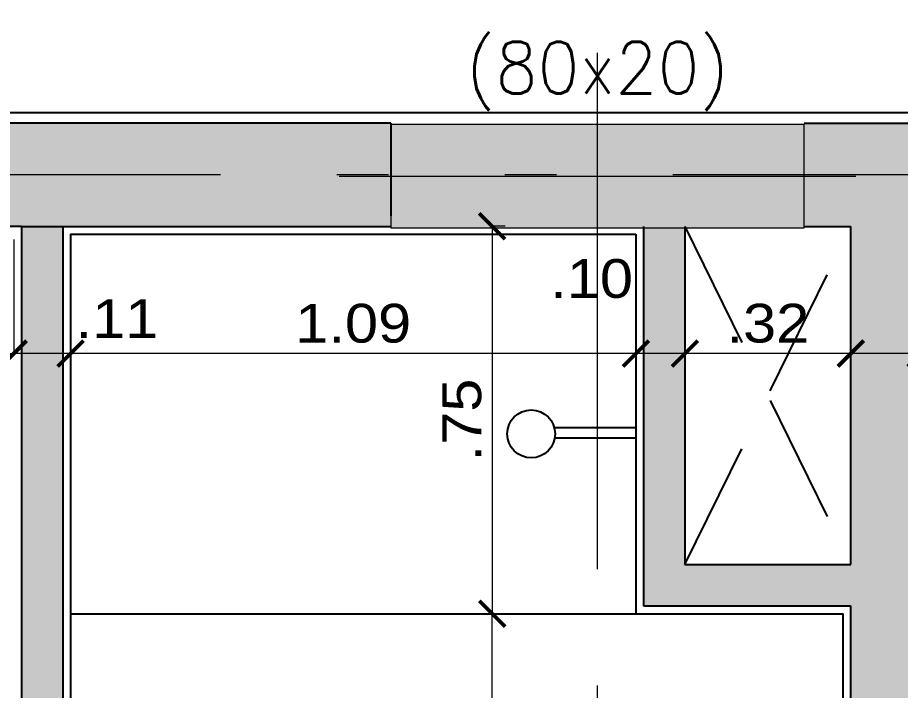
# Model space of a CAD drawing. Header units: metres. Extents: x 219 to 707, y -561 to -17.
# Drawn here: x 345.398 to 347.107, y -171.422 to -170.12 of the extents above; entities that cross this region are included whole.
import ezdxf
from ezdxf.enums import TextEntityAlignment as Align

# ---------------------------------------------------------------- set-up
doc = ezdxf.new("R2010")
doc.units = ezdxf.units.M
doc.linetypes.add('CYPE_RAYAPUNTOPUNTO', pattern=[0.45, 0.225, -0.075, 0, -0.075, 0, -0.075])
doc.linetypes.add('HIDDEN', pattern=[0.375, 0.25, -0.125])
for name, color, linetype in [('A-Balcon', 1, 'Continuous'), ('A-Equipamiento fijo', 253, 'Continuous'), ('A-Muros', 4, 'Continuous'), ('A-Proyección', 1, 'HIDDEN'), ('A-Revoques', 1, 'Continuous'), ('Dr Ejes en bloque', 4, 'Continuous'), ('TCOTA', 1, 'Continuous')]:
    doc.layers.add(name, color=color, linetype=linetype)
for name, color, linetype, lineweight in [('COTAS_REPLANTEO', 7, 'CYPE_RAYAPUNTOPUNTO', 0), ('PILAR_DIM', 253, 'Continuous', 0), ('PILAR_EJES', 1, 'Continuous', 0), ('PILAR_HORMIGON', 5, 'Continuous', 20)]:
    doc.layers.add(name, color=color, linetype=linetype, lineweight=lineweight)
for name, color, linetype, transparency in [('M-Muro hueco 11', 141, 'Continuous', 0.5), ('M3- Muro Hueco 15', 113, 'Continuous', 0.7), ('M4-Muro Hueco 22', 42, 'Continuous', 0.5)]:
    doc.layers.add(name, color=color, linetype=linetype, transparency=transparency)
doc.styles.add('1-50', font='arial.ttf', dxfattribs={"width": 1.1, "height": 0.075})
doc.styles.add('CYPETXT', font='romans', dxfattribs={"height": 0.2})
doc.dimstyles.new('1-50', dxfattribs={"dimscale": 0, "dimtxt": 0.075, "dimasz": 0.05, "dimexe": 0, "dimexo": 0.025, "dimgap": 0.02, "dimtad": 1, "dimzin": 4, "dimdsep": 46, "dimtxsty": '1-50', "dimblk": 'ARCHTICK', "dimcen": 0.09, "dimclrd": 256, "dimclre": 8, "dimclrt": 2, "dimadec": 0, "dimazin": 3, "dimtfac": 1, "dimtofl": 0, "dimtmove": 2, "dimatfit": 3, "dimldrblk": 'OPEN90', "dimfxl": 1, "dimtolj": 1, "dimtzin": 0, "dimlwd": 18, "dimlwe": 18, "dimarcsym": 0})

# ---------------------------------------------------------------- blocks, each defined once
blk = doc.blocks.new('_ArchTick')
at = {"color": 0, "linetype": 'ByBlock', "const_width": 0.15}
blk.add_lwpolyline([(-0.5, -0.5), (0.5, 0.5)], dxfattribs=at)
blk = doc.blocks.new('*D80')
at = {"layer": 'Defpoints', "color": 0, "transparency": 16777216}
for p in [(341.4459, -170.4737), (345.3909, -170.524), (345.3909, -170.7702)]:
    blk.add_point(p, dxfattribs=at)
at = {"layer": 'TCOTA', "color": 8, "lineweight": 18, "transparency": 16777216}
for p, q in [((341.4459, -170.4987), (341.4459, -170.7702)), ((345.3909, -170.549), (345.3909, -170.7702))]:
    blk.add_line(p, q, dxfattribs=at)
at = {"layer": 'TCOTA', "lineweight": 18, "transparency": 16777216}
blk.add_line((341.4459, -170.7702), (345.3909, -170.7702), dxfattribs=at)
at = {"layer": 'TCOTA', "lineweight": 18, "transparency": 16777216, "xscale": 0.05, "yscale": 0.05, "zscale": 0.05, "rotation": 180}
blk.add_blockref('_ArchTick', (341.4459, -170.7702), dxfattribs=at)
at = {"layer": 'TCOTA', "lineweight": 18, "transparency": 16777216, "xscale": 0.05, "yscale": 0.05, "zscale": 0.05}
blk.add_blockref('_ArchTick', (345.3909, -170.7702), dxfattribs=at)
at = {"layer": 'TCOTA', "color": 2, "transparency": 16777216, "insert": (343.4184, -170.7118), "char_height": 0.075, "attachment_point": 5, "style": '1-50'}
blk.add_mtext('\\A1;3.95', dxfattribs=at)
blk = doc.blocks.new('_Open90')
at = {"color": 0, "linetype": 'ByBlock', "lineweight": -2}
for p, q in [((-0.5, 0.5), (0, 0)), ((0, 0), (-1, 0)), ((0, 0), (-0.5, -0.5))]:
    blk.add_line(p, q, dxfattribs=at)
blk = doc.blocks.new('*D81')
at = {"layer": 'Defpoints', "color": 0, "transparency": 16777216}
for p in [(345.3909, -170.7702), (345.5009, -170.7702), (345.3909, -170.7716)]:
    blk.add_point(p, dxfattribs=at)
at = {"layer": 'TCOTA', "color": 8, "lineweight": 18, "transparency": 16777216}
for p, q in [((345.3909, -170.7466), (345.3909, -170.7702)), ((345.5009, -170.7452), (345.5009, -170.7702))]:
    blk.add_line(p, q, dxfattribs=at)
at = {"layer": 'TCOTA', "lineweight": 18, "transparency": 16777216}
blk.add_line((345.5009, -170.7702), (345.3909, -170.7702), dxfattribs=at)
at = {"layer": 'TCOTA', "lineweight": 18, "transparency": 16777216, "xscale": 0.05, "yscale": 0.05, "zscale": 0.05, "rotation": 180}
blk.add_blockref('_ArchTick', (345.3909, -170.7702), dxfattribs=at)
at = {"layer": 'TCOTA', "lineweight": 18, "transparency": 16777216, "xscale": 0.05, "yscale": 0.05, "zscale": 0.05}
blk.add_blockref('_ArchTick', (345.5009, -170.7702), dxfattribs=at)
at = {"layer": 'TCOTA', "color": 2, "transparency": 16777216, "insert": (345.5907, -170.7025), "char_height": 0.075, "attachment_point": 5, "style": '1-50'}
blk.add_mtext('\\A1;.11', dxfattribs=at)
blk = doc.blocks.new('*D82')
at = {"layer": 'Defpoints', "color": 0, "transparency": 16777216}
for p in [(345.5009, -170.7452), (346.5949, -170.7371), (345.5009, -170.7702)]:
    blk.add_point(p, dxfattribs=at)
at = {"layer": 'TCOTA', "lineweight": 18, "transparency": 16777216}
blk.add_line((346.5949, -170.7702), (345.5009, -170.7702), dxfattribs=at)
at = {"layer": 'TCOTA', "color": 8, "lineweight": 18, "transparency": 16777216}
blk.add_line((346.5949, -170.7621), (346.5949, -170.7702), dxfattribs=at)
at = {"layer": 'TCOTA', "lineweight": 18, "transparency": 16777216, "xscale": 0.05, "yscale": 0.05, "zscale": 0.05, "rotation": 180}
blk.add_blockref('_ArchTick', (345.5009, -170.7702), dxfattribs=at)
at = {"layer": 'TCOTA', "lineweight": 18, "transparency": 16777216, "xscale": 0.05, "yscale": 0.05, "zscale": 0.05}
blk.add_blockref('_ArchTick', (346.5949, -170.7702), dxfattribs=at)
at = {"layer": 'TCOTA', "color": 2, "transparency": 16777216, "insert": (346.0479, -170.7119), "char_height": 0.075, "attachment_point": 5, "style": '1-50'}
blk.add_mtext('\\A1;1.09', dxfattribs=at)
blk = doc.blocks.new('*D83')
at = {"layer": 'Defpoints', "color": 0, "transparency": 16777216}
for p in [(346.5949, -170.7702), (346.5949, -170.7702), (346.6899, -170.7702)]:
    blk.add_point(p, dxfattribs=at)
at = {"layer": 'TCOTA', "color": 8, "lineweight": 18, "transparency": 16777216}
for p, q in [((346.5949, -170.7452), (346.5949, -170.7702)), ((346.6899, -170.7452), (346.6899, -170.7702))]:
    blk.add_line(p, q, dxfattribs=at)
at = {"layer": 'TCOTA', "lineweight": 18, "transparency": 16777216}
blk.add_line((346.6899, -170.7702), (346.5949, -170.7702), dxfattribs=at)
at = {"layer": 'TCOTA', "lineweight": 18, "transparency": 16777216, "xscale": 0.05, "yscale": 0.05, "zscale": 0.05, "rotation": 180}
blk.add_blockref('_ArchTick', (346.5949, -170.7702), dxfattribs=at)
at = {"layer": 'TCOTA', "lineweight": 18, "transparency": 16777216, "xscale": 0.05, "yscale": 0.05, "zscale": 0.05}
blk.add_blockref('_ArchTick', (346.6899, -170.7702), dxfattribs=at)
at = {"layer": 'TCOTA', "color": 2, "transparency": 16777216, "insert": (346.5093, -170.6253), "char_height": 0.075, "attachment_point": 5, "style": '1-50'}
blk.add_mtext('\\A1;.10', dxfattribs=at)
blk = doc.blocks.new('*D84')
at = {"layer": 'Defpoints', "color": 0, "transparency": 16777216}
for p in [(346.6899, -170.7702), (346.6899, -170.7702), (347.0109, -170.7763)]:
    blk.add_point(p, dxfattribs=at)
at = {"layer": 'TCOTA', "color": 8, "lineweight": 18, "transparency": 16777216}
for p, q in [((346.6899, -170.7452), (346.6899, -170.7702)), ((347.0109, -170.7513), (347.0109, -170.7702))]:
    blk.add_line(p, q, dxfattribs=at)
at = {"layer": 'TCOTA', "lineweight": 18, "transparency": 16777216}
blk.add_line((347.0109, -170.7702), (346.6899, -170.7702), dxfattribs=at)
at = {"layer": 'TCOTA', "lineweight": 18, "transparency": 16777216, "xscale": 0.05, "yscale": 0.05, "zscale": 0.05, "rotation": 180}
blk.add_blockref('_ArchTick', (346.6899, -170.7702), dxfattribs=at)
at = {"layer": 'TCOTA', "lineweight": 18, "transparency": 16777216, "xscale": 0.05, "yscale": 0.05, "zscale": 0.05}
blk.add_blockref('_ArchTick', (347.0109, -170.7702), dxfattribs=at)
at = {"layer": 'TCOTA', "color": 2, "transparency": 16777216, "insert": (346.8504, -170.7118), "char_height": 0.075, "attachment_point": 5, "style": '1-50'}
blk.add_mtext('\\A1;.32', dxfattribs=at)
blk = doc.blocks.new('*D85')
at = {"layer": 'Defpoints', "color": 0, "transparency": 16777216}
for p in [(347.0109, -170.7702), (347.0109, -170.7702), (347.1459, -170.7702)]:
    blk.add_point(p, dxfattribs=at)
at = {"layer": 'TCOTA', "color": 8, "lineweight": 18, "transparency": 16777216}
for p, q in [((347.0109, -170.7452), (347.0109, -170.7702)), ((347.1459, -170.7452), (347.1459, -170.7702))]:
    blk.add_line(p, q, dxfattribs=at)
at = {"layer": 'TCOTA', "lineweight": 18, "transparency": 16777216}
blk.add_line((347.1459, -170.7702), (347.0109, -170.7702), dxfattribs=at)
at = {"layer": 'TCOTA', "lineweight": 18, "transparency": 16777216, "xscale": 0.05, "yscale": 0.05, "zscale": 0.05, "rotation": 180}
blk.add_blockref('_ArchTick', (347.0109, -170.7702), dxfattribs=at)
at = {"layer": 'TCOTA', "lineweight": 18, "transparency": 16777216, "xscale": 0.05, "yscale": 0.05, "zscale": 0.05}
blk.add_blockref('_ArchTick', (347.1459, -170.7702), dxfattribs=at)
at = {"layer": 'TCOTA', "color": 2, "transparency": 16777216, "insert": (347.2289, -170.679), "char_height": 0.075, "attachment_point": 5, "style": '1-50'}
blk.add_mtext('\\A1;.13', dxfattribs=at)
blk = doc.blocks.new('*D96')
at = {"layer": 'Defpoints', "color": 0, "transparency": 16777216}
for p in [(346.3168, -171.2737), (346.3737, -171.2737), (346.3737, -172.6703)]:
    blk.add_point(p, dxfattribs=at)
at = {"layer": 'TCOTA', "color": 8, "lineweight": 18, "transparency": 16777216}
for p, q in [((346.3487, -171.2737), (346.3168, -171.2737)), ((346.3487, -172.6703), (346.3168, -172.6703))]:
    blk.add_line(p, q, dxfattribs=at)
at = {"layer": 'TCOTA', "lineweight": 18, "transparency": 16777216}
blk.add_line((346.3168, -172.6703), (346.3168, -171.2737), dxfattribs=at)
at = {"layer": 'TCOTA', "lineweight": 18, "transparency": 16777216, "xscale": 0.05, "yscale": 0.05, "zscale": 0.05}
for p, rotation in [((346.3168, -171.2737), 90), ((346.3168, -172.6703), 270)]:
    blk.add_blockref('_ArchTick', p, dxfattribs=dict(at, rotation=rotation))
at = {"layer": 'TCOTA', "color": 2, "transparency": 16777216, "insert": (346.2585, -171.972), "char_height": 0.075, "attachment_point": 5, "rotation": 90, "style": '1-50'}
blk.add_mtext('\\A1;1.40', dxfattribs=at)
blk = doc.blocks.new('*D97')
at = {"layer": 'Defpoints', "color": 0, "transparency": 16777216}
for p in [(346.3168, -170.5237), (346.3168, -171.2737), (346.3168, -171.2737)]:
    blk.add_point(p, dxfattribs=at)
at = {"layer": 'TCOTA', "color": 8, "lineweight": 18, "transparency": 16777216}
for p, q in [((346.3418, -170.5237), (346.3168, -170.5237)), ((346.3418, -171.2737), (346.3168, -171.2737))]:
    blk.add_line(p, q, dxfattribs=at)
at = {"layer": 'TCOTA', "lineweight": 18, "transparency": 16777216}
blk.add_line((346.3168, -170.5237), (346.3168, -171.2737), dxfattribs=at)
at = {"layer": 'TCOTA', "lineweight": 18, "transparency": 16777216, "xscale": 0.05, "yscale": 0.05, "zscale": 0.05}
for p, rotation in [((346.3168, -170.5237), 90), ((346.3168, -171.2737), 270)]:
    blk.add_blockref('_ArchTick', p, dxfattribs=dict(at, rotation=rotation))
at = {"layer": 'TCOTA', "color": 2, "transparency": 16777216, "insert": (346.2586, -170.8987), "char_height": 0.075, "attachment_point": 5, "rotation": 90, "style": '1-50'}
blk.add_mtext('\\A1;.75', dxfattribs=at)
blk = doc.blocks.new('Ejes del pilar')
at = {"layer": 'PILAR_EJES'}
for p, q in [((0, -0.5), (0, 0.5)), ((-0.5, 0), (0.5, 0))]:
    blk.add_line(p, q, dxfattribs=at)
blk = doc.blocks.new('A$Cbfd24b4d')
at = {"transparency": 33554559}
h = blk.add_hatch(color=253, dxfattribs=at)
h.paths.add_polyline_path([(-16.5, 0.1), (-16.85, 0.1), (-16.85, 0), (-16.5, 0)])
h.paths.add_polyline_path([(-16.5, -0.1), (-16.5, 0), (-16.85, 0), (-16.85, -0.1)])
h.paths.add_polyline_path([(-17.2, -0.1), (-16.85, -0.1), (-16.85, 0), (-17.2, 0)])
h.paths.add_polyline_path([(-17.2, 0.1), (-17.2, 0), (-16.85, 0), (-16.85, 0.1)])
h.paths.add_polyline_path([(-11.525, 0.0996), (-11.925, 0.0996), (-11.925, -0.0004), (-11.525, -0.0004)])
h.paths.add_polyline_path([(-11.525, -0.1004), (-11.525, -0.0004), (-11.925, -0.0004), (-11.925, -0.1004)])
h.paths.add_polyline_path([(-11.9747, -0.0004), (-11.925, -0.0004), (-11.925, 0.0996), (-11.9747, 0.0996)])
h.paths.add_polyline_path([(-11.925, -0.0004), (-11.9747, -0.0004), (-11.9747, -0.1004), (-11.925, -0.1004)])
h.paths.add_polyline_path([(-12.325, -0.1004), (-11.9747, -0.1004), (-11.9747, -0.0004), (-12.325, -0.0004)])
h.paths.add_polyline_path([(-12.325, 0.0996), (-12.325, -0.0004), (-11.9747, -0.0004), (-11.9747, 0.0996)])
h.paths.add_polyline_path([(-7.3, 0.1), (-7.3, -0.05), (-6.95, -0.05), (-6.95, 0.1)])
h.paths.add_polyline_path([(-6.6, 0.1), (-6.95, 0.1), (-6.95, -0.05), (-6.6, -0.05)])
h.paths.add_polyline_path([(-6.6, -0.2), (-6.6, -0.05), (-6.95, -0.05), (-6.95, -0.2)])
h.paths.add_polyline_path([(-7.3, -0.2), (-6.95, -0.2), (-6.95, -0.05), (-7.3, -0.05)])
at = {"layer": 'PILAR_HORMIGON'}
blk.add_lwpolyline([(-12.325, -0.1004), (-11.525, -0.1004), (-11.525, 0.0996), (-12.325, 0.0996), (-12.325, -0.1004)], close=True, dxfattribs=at)
blk.add_lwpolyline([(-12.325, -0.1004), (-11.525, -0.1004), (-11.525, 0.0996), (-12.325, 0.0996), (-12.325, -0.1004)], close=True, dxfattribs=at)
at = {"layer": 'PILAR_EJES', "yscale": 0.4}
blk.add_blockref('Ejes del pilar', (-11.925, -0.0004), dxfattribs=at)
blk.add_blockref('Ejes del pilar', (-11.925, -0.0004), dxfattribs=at)
at = {"layer": 'PILAR_DIM', "lineweight": 0, "style": 'CYPETXT', "width": 0.882521}
blk.add_text('(80x20)', height=0.1, dxfattribs=at).set_placement((-12.1792, 0.1596), (-11.6707, 0.1596), align=Align.FIT)
blk.add_text('(80x20)', height=0.1, dxfattribs=at).set_placement((-12.1792, 0.1596), (-11.6707, 0.1596), align=Align.FIT)
blk = doc.blocks.new('DSADADASDAS')
at = {"layer": 'COTAS_REPLANTEO', "ltscale": 3}
for p, q in [((120.8027, 125.9327, -0.525), (120.8027, 146.4778, -0.525)), ((110.0984, 143.7469, -0.525), (141.6696, 143.7469, -0.525))]:
    blk.add_line(p, q, dxfattribs=at)

msp = doc.modelspace()

# ---------------------------------------------------------------- hatches: boundary and pattern name
at = {"layer": 'M-Muro hueco 11', "transparency": 33554534}
h = msp.add_hatch(color=256, dxfattribs=at)
h.dxf.hatch_style = 1
h.paths.add_polyline_path([(345.4859, -170.5244), (345.4059, -170.5244), (345.4059, -172.7653), (345.5312, -172.7653), (345.5312, -172.6853), (345.4859, -172.6853)])
h = msp.add_hatch(color=256, dxfattribs=at)
h.dxf.hatch_style = 1
h.paths.add_polyline_path([(348.1856, -173.8953), (348.1056, -173.8953), (348.1056, -174.4953), (348.1856, -174.4953)])
h.paths.add_polyline_path([(346.6899, -171.1787), (346.6899, -170.524), (346.6099, -170.524), (346.6099, -171.2587), (347.0109, -171.2587), (347.0109, -171.1787)])
h.paths.add_polyline_path([(346.884, -172.7653), (347.189, -172.7653), (347.189, -172.6853), (347.1309, -172.6853), (347.0109, -172.6853), (346.3212, -172.6853), (346.3212, -172.7653), (346.804, -172.7653), (346.804, -172.8126), (346.884, -172.8126)])
h.paths.add_polyline_path([(346.884, -173.6926), (346.804, -173.6926), (346.804, -173.7741), (346.884, -173.7741)])
at = {"layer": 'M3- Muro Hueco 15', "transparency": 33554687}
h = msp.add_hatch(color=256, dxfattribs=at)
h.dxf.hatch_style = 1
h.paths.add_polyline_path([(347.0109, -172.6853), (347.1309, -172.6853), (347.1309, -170.5241), (347.0109, -170.5241), (347.0109, -171.1787), (347.0109, -171.2587)])
h.paths.add_polyline_path([(348.4609, -172.6853), (348.4609, -172.7653), (348.5709, -172.7653), (348.5709, -170.5237), (348.4609, -170.5236)], flags=17)
edge = h.paths.add_edge_path()
edge.add_line((351.8459, -171.2487), (351.8459, -170.3237))
edge.add_line((351.6659, -171.2487), (351.6659, -170.626))
edge.add_line((351.8459, -174.3618), (351.8459, -172.8487))
edge.add_line((348.1856, -173.7227), (348.1856, -173.7753))
edge.add_line((348.1856, -173.7753), (351.6659, -173.7753))
edge.add_line((351.6659, -173.7753), (351.6659, -172.8487))
at = {"layer": 'M4-Muro Hueco 22', "transparency": 33554687}
h = msp.add_hatch(color=256, dxfattribs=at)
h.dxf.hatch_style = 1
h.paths.add_polyline_path([(341.9456, -170.3237), (346.1206, -170.3237), (346.1206, -170.524), (341.9456, -170.524)])
h.paths.add_polyline_path([(346.9206, -170.324), (351.1456, -170.324), (351.1456, -170.5237), (346.9206, -170.5237)])

# ---------------------------------------------------------------- linework, layer by layer
at = {"layer": 'A-Balcon'}
msp.add_line((346.1206, -170.324), (346.1207, -170.5037), dxfattribs=at)
at = {"layer": 'A-Equipamiento fijo', "transparency": 33554687}
for p, q in [((346.5959, -170.9137), (346.4387, -170.9137)), ((346.5959, -170.9337), (346.4387, -170.9337)), ((345.5009, -171.2737), (346.5949, -171.2737))]:
    msp.add_line(p, q, dxfattribs=at)
msp.add_circle((346.3923, -170.9256), 0.0464, dxfattribs=at)
at = {"layer": 'A-Muros', "transparency": 33554687}
for p, q in [((341.9456, -170.3237), (346.1206, -170.3237)), ((345.4059, -170.524), (341.9456, -170.524)), ((345.4059, -170.524), (345.4059, -172.7653)), ((345.4859, -170.5244), (345.4859, -172.6853)), ((346.6099, -170.524), (346.6099, -171.2587)), ((346.6899, -170.524), (346.6899, -171.1787)), ((346.9206, -170.524), (347.0109, -170.524)), ((347.0109, -171.1787), (347.0109, -170.524)), ((346.6899, -171.1787), (347.0109, -171.1787)), ((346.6099, -171.2587), (347.0109, -171.2587)), ((347.0109, -172.6853), (347.0109, -171.2587))]:
    msp.add_line(p, q, dxfattribs=at)
at = {"layer": 'A-Muros'}
for p, q in [((346.9206, -170.324), (351.1456, -170.326)), ((345.4859, -170.5244), (346.1206, -170.524))]:
    msp.add_line(p, q, dxfattribs=at)
at = {"layer": 'A-Proyección', "transparency": 33554687}
for points in [[(346.6899, -171.1787), (347.0109, -170.5242)], [(346.6899, -170.5242), (347.0109, -171.1787)]]:
    msp.add_lwpolyline(points, dxfattribs=at)
at = {"layer": 'A-Revoques', "transparency": 33554687}
for p, q in [((351.8609, -170.3047), (341.2259, -170.3037)), ((345.5009, -170.5387), (345.5009, -172.6703)), ((345.5009, -170.5387), (346.5949, -170.5387)), ((346.5949, -170.5387), (346.5949, -171.2737)), ((346.5949, -171.2737), (346.9959, -171.2737)), ((346.9959, -172.6703), (346.9959, -171.2737))]:
    msp.add_line(p, q, dxfattribs=at)
at = {"layer": 'M-Muro hueco 11', "transparency": 33554534}
msp.add_lwpolyline([(345.4059, -170.524), (345.4859, -170.524)], dxfattribs=at)

# ---------------------------------------------------------------- block references
msp.add_blockref('A$Cbfd24b4d', (358.4456, -170.426))
at = {"layer": 'Dr Ejes en bloque'}
msp.add_blockref('DSADADASDAS', (225.7179, -314.1705, 0.525), dxfattribs=at)

# ---------------------------------------------------------------- dimensions: what is measured, and where the dimension line sits
at = {"layer": 'TCOTA'}
for base, p1, p2, picture, middle in [((345.3909257749, -170.770165317), (341.4459257749, -170.473668725), (345.3909257749, -170.5240482345), '*D80', (343.4184257749, -170.7118467631)), ((345.5009, -170.7702), (346.5949, -170.7371), (345.5009, -170.7452), '*D82', (346.0479, -170.7119)), ((346.6899, -170.7702), (347.0109, -170.7763), (346.6899, -170.7702), '*D84', (346.8504, -170.7118))]:
    dim = msp.add_linear_dim(base=base, p1=p1, p2=p2, dimstyle='1-50', override={"dimscale": 1}, dxfattribs=at)
    dim.commit()
    dim.dimension.update_dxf_attribs({"geometry": picture, "text_midpoint": middle})
for p1, p2, picture, middle in [((346.3168, -170.5237), (346.3168, -171.2737), '*D97', (346.2586, -170.8987)), ((346.3737, -172.6703), (346.3737, -171.2737), '*D96', (346.2585, -171.972))]:
    dim = msp.add_linear_dim(base=(346.3168, -171.2737), p1=p1, p2=p2, angle=90, dimstyle='1-50', override={"dimscale": 1}, dxfattribs=at)
    dim.commit()
    dim.dimension.update_dxf_attribs({"geometry": picture, "text_midpoint": middle})
for base, p1, p2, picture, middle in [((346.5949430269, -170.770165317), (346.6899430269, -170.770165317), (346.5949430269, -170.770165317), '*D83', (346.5093491826, -170.6252863948)), ((347.010926, -170.770165), (347.1459258, -170.7701651), (347.010926, -170.7701651), '*D85', (347.2289034, -170.6790492)), ((345.3909, -170.7702), (345.5009, -170.7702), (345.3909, -170.7716), '*D81', (345.5907, -170.7025))]:
    dim = msp.add_linear_dim(base=base, p1=p1, p2=p2, dimstyle='1-50', override={"dimscale": 1}, dxfattribs=at)
    dim.commit()
    dim.dimension.update_dxf_attribs({"geometry": picture, "text_midpoint": middle, "dimtype": 160})

doc.saveas('drawing.dxf')
